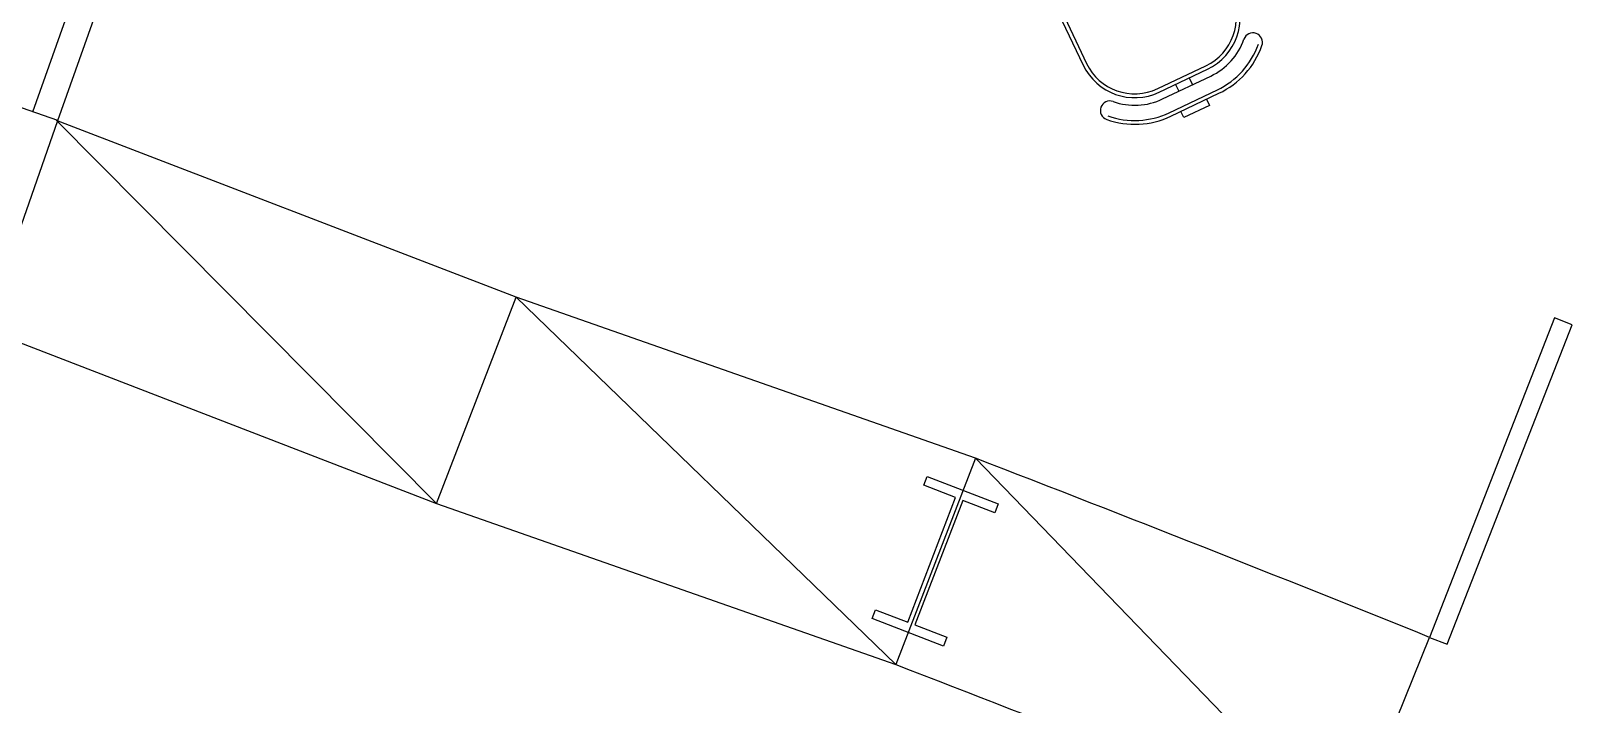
# Model space of a CAD drawing. Extents: x -1.7 to 87, y -33.6 to 19.
# Drawn here: x 42.732 to 46.776, y 4.645 to 6.412 of the extents above; entities that cross this region are included whole.
import ezdxf

# ---------------------------------------------------------------- set-up
doc = ezdxf.new("R2010")
doc.units = 0
for name, color, linetype in [('AR-ARMÁRIOS', 2, 'Continuous'), ('AR-DIV', 2, 'Continuous'), ('AR-EST', 4, 'Continuous'), ('AR-MOB', 2, 'Continuous'), ('AR-POR', 1, 'Continuous')]:
    doc.layers.add(name, color=color, linetype=linetype)

# ---------------------------------------------------------------- blocks, each defined once
blk = doc.blocks.new('CADEIRA-S')
at = {"color": 2}
for p, q in [((0.0718, 0.2686), (-0.0682, 0.2686)), ((0.0718, 0.2186), (-0.0682, 0.2186)), ((0.0718, 0.1986), (-0.0682, 0.1986)), ((-0.2182, 0.0486), (-0.2182, -0.1014)), ((0.2218, -0.1014), (0.2218, 0.0486)), ((-0.1182, -0.2014), (0.1218, -0.2014))]:
    blk.add_line(p, q, dxfattribs=at)
at = {"color": 1}
for p, q in [((0.0718, 0.2586), (-0.0682, 0.2586)), ((-0.0148, 0.1986), (-0.0149, 0.2186)), ((0.0252, 0.1986), (0.0251, 0.2186)), ((0.0718, 0.1886), (-0.0682, 0.1886)), ((-0.2082, 0.0486), (-0.2082, -0.1014)), ((0.2118, -0.1014), (0.2118, 0.0486)), ((-0.1182, -0.1914), (0.1218, -0.1914))]:
    blk.add_line(p, q, dxfattribs=at)
at = {"color": 2}
blk.add_lwpolyline([(-0.032, 0.2686), (-0.032, 0.2867), (0.0426, 0.2867), (0.0426, 0.2686)], dxfattribs=at)
for centre, radius, start, end in [((-0.0682, 0.0486), 0.22, 90, 135), ((0.0718, 0.0486), 0.22, 45, 90), ((-0.2061, 0.1864), 0.025, 135, 315), ((-0.0682, 0.0486), 0.17, 90, 135), ((0.0718, 0.0486), 0.17, 45, 90), ((0.2097, 0.1864), 0.025, 225, 45), ((-0.0682, 0.0486), 0.15, 90, 180), ((0.0718, 0.0486), 0.15, 0, 90), ((-0.1182, -0.1014), 0.1, 180, 270), ((0.1218, -0.1014), 0.1, 270, 0)]:
    blk.add_arc(centre, radius, start, end, dxfattribs=at)
at = {"color": 1}
for centre, radius, start, end in [((-0.0682, 0.0486), 0.21, 90, 135), ((0.0718, 0.0486), 0.21, 45, 90), ((-0.0682, 0.0486), 0.14, 90, 180), ((0.0718, 0.0486), 0.14, 0, 90), ((-0.1182, -0.1014), 0.09, 180, 270), ((0.1218, -0.1014), 0.09, 270, 0), ((-0.0052, -0.6823), 0.5534, 73.6911, 105.2491)]:
    blk.add_arc(centre, radius, start, end, dxfattribs=at)
blk = doc.blocks.new('estacao de trabalho 290 x 150')
at = {"extrusion": (0, 0, -1), "zscale": -1, "rotation": 45.00000000000864}
blk.add_blockref('CADEIRA-S', (-0.9586, 1.0061), dxfattribs=at)

msp = doc.modelspace()

# ---------------------------------------------------------------- linework, layer by layer
at = {"layer": 'AR-ARMÁRIOS'}
for points in [[(40.3708, 6.9881), (40.1957, 6.4351, -0.007669), (42.611, 5.6292), (42.803, 6.1765, 0.007669)], [(46.4017, 4.8201, 0.00383), (45.2104, 5.2901), (45.0016, 4.7487, -0.003762), (46.1846, 4.2821)]]:
    msp.add_lwpolyline(points, format="xyb", close=True, dxfattribs=at)
for points in [[(44.0049, 5.7131), (42.7994, 6.1765)], [(43.796, 5.1717), (44.0049, 5.7131)], [(45.2104, 5.2901), (44.0049, 5.7131)], [(42.611, 5.6292), (43.796, 5.1717)], [(43.796, 5.1717), (45.0016, 4.7487)]]:
    msp.add_lwpolyline(points, dxfattribs=at)
at = {"layer": 'AR-ARMÁRIOS', "color": 1}
for points in [[(43.796, 5.1717), (42.7994, 6.1765)], [(45.0016, 4.7487), (44.0049, 5.7131)], [(45.2104, 5.2901), (46.1846, 4.2821)]]:
    msp.add_lwpolyline(points, dxfattribs=at)
at = {"layer": 'AR-DIV'}
for points in [[(42.7369, 6.1996), (44.999, 12.5724)], [(42.8029, 6.1765), (45.0639, 12.5462)]]:
    msp.add_lwpolyline(points, dxfattribs=at)
at = {"layer": 'AR-EST'}
msp.add_lwpolyline([(45.0834, 5.2425), (45.27, 5.1705), (45.261, 5.1472), (45.177, 5.1796), (45.051, 4.853), (45.135, 4.8207), (45.126, 4.7973), (44.9394, 4.8693), (44.9484, 4.8926), (45.0324, 4.8602), (45.1583, 5.1868), (45.0744, 5.2192), (45.0834, 5.2425)], dxfattribs=at)
at = {"layer": 'AR-POR'}
msp.add_lwpolyline([(46.4482, 4.8019), (46.7759, 5.6402), (46.7293, 5.6584), (46.4017, 4.8201)], close=True, dxfattribs=at)

# ---------------------------------------------------------------- block references
at = {"layer": 'AR-MOB', "xscale": -1, "rotation": 160.4579041356055}
msp.add_blockref('estacao de trabalho 290 x 150', (45.1053, 7.7301), dxfattribs=at)

doc.saveas('drawing.dxf')
